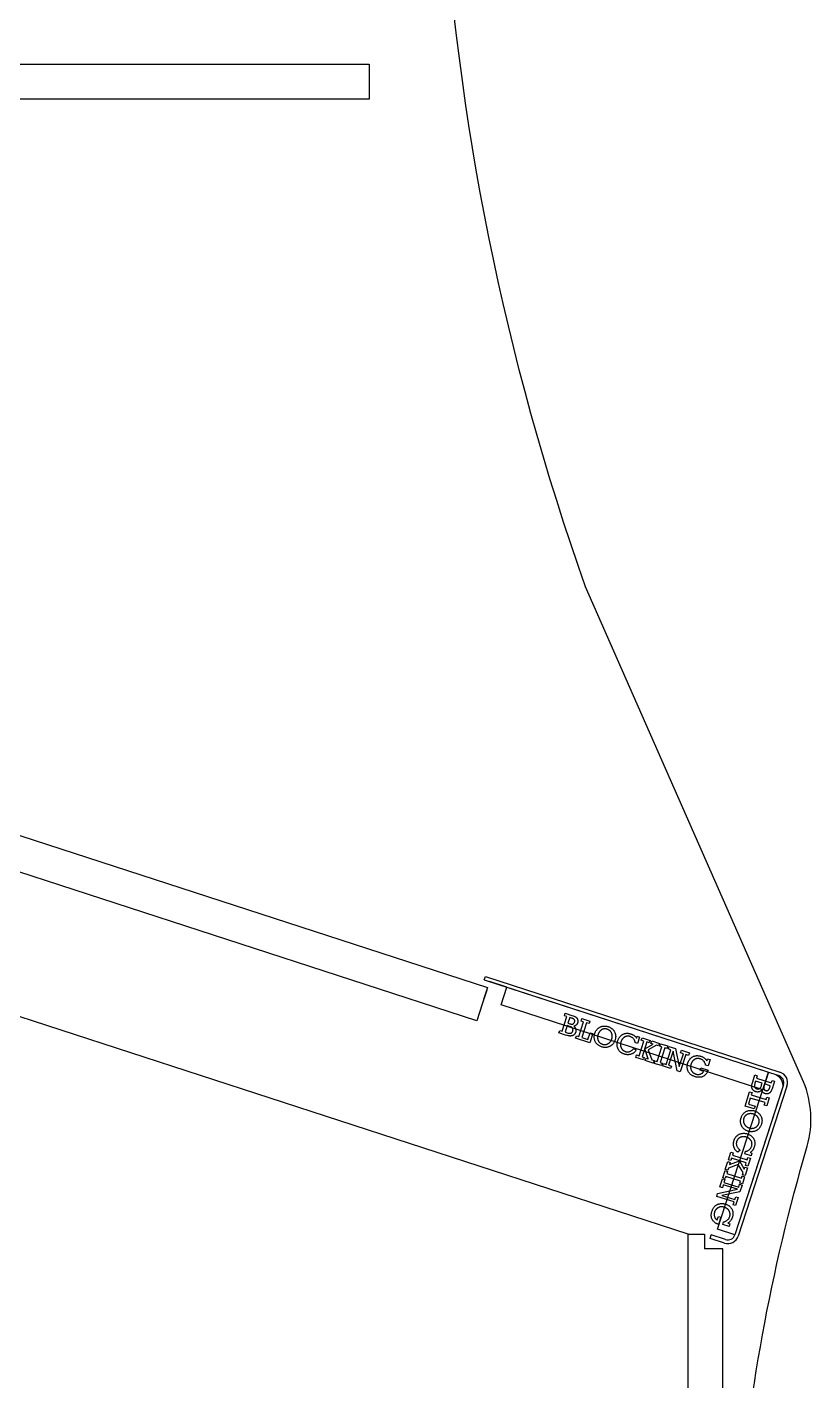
# Model space of a CAD drawing. Extents: x 1 to 138, y 1 to 97.
# Drawn here: x 58.72 to 75.56, y 31.02 to 60.1 of the extents above; entities that cross this region are included whole.
import ezdxf

# ---------------------------------------------------------------- set-up
doc = ezdxf.new("R2010")
doc.units = 0
for name, color, linetype in [('_AIDE', 5, 'CONTINUOUS'), ('_XREF_-_SIDE_-_01', 1, 'CONTINUOUS'), ('PLAN', 18, 'CONTINUOUS')]:
    doc.layers.add(name, color=color, linetype=linetype)

msp = doc.modelspace()

# ---------------------------------------------------------------- linework, layer by layer
at = {"layer": '_AIDE'}
msp.add_lwpolyline([(72.923, 34.179), (45.974, 42.936), (50.859, 57.97)], dxfattribs=at)
at = {"layer": '_XREF_-_SIDE_-_01'}
for points in [[(75.482, 36.07, 0.166818), (75.404, 37.448), (70.718, 48.08, -0.071004), (67.646, 63.319), (67.646, 67.177, 0.369748), (66.746, 68.228, 0.10487), (42.921, 66.921, 0.3389), (42.484, 66.351), (42.484, 65.602), (42.484, 52.293), (42.484, 8.978), (42.484, 1.496), (43.358, 1.496), (72.923, 1.496), (73.829, 1.496), (73.986, 1.496), (73.986, 27.879, -0.05217)], [(74.647, 37.654), (74.783, 37.61, -0.414214), (74.944, 37.295), (73.926, 34.162), (73.551, 34.283)]]:
    msp.add_lwpolyline(points, format="xyb", close=True, dxfattribs=at)
for points in [[(48.588, 59.302), (66.071, 59.302), (66.071, 58.554), (48.588, 58.554)], [(47.118, 46.457), (68.612, 39.474), (68.38, 38.761), (46.886, 45.744)], [(74.647, 37.654), (74.525, 37.279), (68.907, 39.105), (69.029, 39.479), (68.655, 39.601)], [(68.533, 39.226), (68.595, 39.416)], [(70.216, 38.535), (70.317, 38.851), (70.265, 38.868), (70.282, 38.921), (70.422, 38.876), (70.449, 38.867), (70.472, 38.858), (70.482, 38.854), (70.491, 38.849), (70.5, 38.845), (70.507, 38.841), (70.513, 38.837), (70.519, 38.832), (70.525, 38.826), (70.53, 38.82), (70.535, 38.813), (70.539, 38.806), (70.543, 38.798), (70.546, 38.789), (70.549, 38.781), (70.551, 38.772), (70.553, 38.763), (70.553, 38.753), (70.553, 38.744), (70.552, 38.735), (70.55, 38.725), (70.547, 38.716), (70.545, 38.709), (70.542, 38.702), (70.539, 38.695), (70.535, 38.689), (70.531, 38.683), (70.527, 38.677), (70.522, 38.672), (70.517, 38.667), (70.512, 38.662), (70.506, 38.658), (70.501, 38.655), (70.494, 38.651), (70.488, 38.649), (70.481, 38.647), (70.474, 38.645), (70.467, 38.644), (70.475, 38.638), (70.482, 38.631), (70.488, 38.625), (70.493, 38.618), (70.498, 38.61), (70.502, 38.603), (70.506, 38.594), (70.509, 38.586), (70.511, 38.578), (70.512, 38.569), (70.513, 38.56), (70.513, 38.552), (70.513, 38.543), (70.511, 38.534), (70.51, 38.525), (70.507, 38.516), (70.504, 38.508), (70.501, 38.501), (70.498, 38.494), (70.494, 38.487), (70.49, 38.481), (70.485, 38.475), (70.48, 38.469), (70.475, 38.464), (70.469, 38.459), (70.463, 38.454), (70.457, 38.45), (70.451, 38.446), (70.445, 38.443), (70.438, 38.44), (70.432, 38.438), (70.425, 38.436), (70.418, 38.435), (70.411, 38.434), (70.404, 38.433), (70.397, 38.432), (70.39, 38.432), (70.382, 38.432), (70.375, 38.433), (70.368, 38.434), (70.352, 38.436), (70.334, 38.441), (70.313, 38.446), (70.291, 38.453), (70.147, 38.499), (70.164, 38.552)], [(70.341, 38.708), (70.381, 38.695), (70.392, 38.692), (70.402, 38.69), (70.412, 38.688), (70.421, 38.687), (70.429, 38.687), (70.437, 38.688), (70.443, 38.689), (70.45, 38.691), (70.455, 38.694), (70.46, 38.698), (70.465, 38.702), (70.469, 38.706), (70.473, 38.712), (70.477, 38.718), (70.48, 38.725), (70.482, 38.732), (70.484, 38.74), (70.486, 38.747), (70.486, 38.754), (70.486, 38.76), (70.485, 38.766), (70.483, 38.772), (70.48, 38.778), (70.476, 38.784), (70.472, 38.789), (70.467, 38.794), (70.461, 38.799), (70.455, 38.803), (70.447, 38.807), (70.439, 38.811), (70.43, 38.815), (70.42, 38.818), (70.38, 38.831)], [(70.575, 38.42), (70.676, 38.737), (70.622, 38.754), (70.639, 38.807), (70.811, 38.752), (70.794, 38.699), (70.742, 38.715), (70.641, 38.399), (70.771, 38.358), (70.816, 38.501), (70.876, 38.483), (70.813, 38.286), (70.504, 38.385), (70.521, 38.438)], [(70.28, 38.515), (70.303, 38.507), (70.325, 38.5), (70.345, 38.495), (70.361, 38.492), (70.374, 38.49), (70.38, 38.49), (70.385, 38.49), (70.391, 38.49), (70.396, 38.491), (70.401, 38.493), (70.407, 38.495), (70.412, 38.498), (70.416, 38.501), (70.421, 38.504), (70.425, 38.508), (70.429, 38.512), (70.433, 38.517), (70.436, 38.522), (70.44, 38.528), (70.442, 38.534), (70.445, 38.541), (70.446, 38.547), (70.447, 38.553), (70.448, 38.559), (70.449, 38.565), (70.448, 38.57), (70.448, 38.576), (70.446, 38.581), (70.445, 38.587), (70.442, 38.592), (70.44, 38.597), (70.437, 38.601), (70.434, 38.606), (70.43, 38.61), (70.427, 38.613), (70.422, 38.617), (70.418, 38.62), (70.407, 38.626), (70.394, 38.632), (70.379, 38.638), (70.361, 38.644), (70.325, 38.656)], [(70.918, 38.488), (70.921, 38.499), (70.926, 38.51), (70.93, 38.52), (70.935, 38.53), (70.941, 38.54), (70.947, 38.55), (70.953, 38.559), (70.959, 38.567), (70.966, 38.575), (70.974, 38.583), (70.982, 38.591), (70.99, 38.598), (70.998, 38.604), (71.007, 38.611), (71.017, 38.617), (71.027, 38.622), (71.037, 38.627), (71.047, 38.632), (71.057, 38.636), (71.067, 38.639), (71.078, 38.642), (71.089, 38.644), (71.1, 38.645), (71.11, 38.647), (71.122, 38.647), (71.133, 38.647), (71.144, 38.646), (71.156, 38.645), (71.167, 38.643), (71.179, 38.641), (71.191, 38.638), (71.203, 38.634), (71.215, 38.63), (71.226, 38.626), (71.237, 38.621), (71.248, 38.615), (71.258, 38.61), (71.268, 38.604), (71.277, 38.597), (71.286, 38.59), (71.295, 38.583), (71.303, 38.576), (71.31, 38.568), (71.317, 38.559), (71.324, 38.55), (71.33, 38.541), (71.336, 38.532), (71.342, 38.522), (71.346, 38.511), (71.351, 38.501), (71.355, 38.491), (71.358, 38.48), (71.361, 38.47), (71.363, 38.459), (71.364, 38.448), (71.365, 38.437), (71.366, 38.426), (71.366, 38.415), (71.365, 38.404), (71.364, 38.393), (71.362, 38.382), (71.36, 38.37), (71.357, 38.359), (71.353, 38.347), (71.349, 38.336), (71.345, 38.324), (71.34, 38.314), (71.335, 38.303), (71.329, 38.293), (71.323, 38.284), (71.317, 38.274), (71.31, 38.266), (71.303, 38.257), (71.295, 38.249), (71.287, 38.242), (71.279, 38.235), (71.27, 38.228), (71.261, 38.222), (71.251, 38.216), (71.241, 38.211), (71.231, 38.206), (71.22, 38.201), (71.21, 38.197), (71.199, 38.194), (71.189, 38.191), (71.178, 38.189), (71.167, 38.188), (71.156, 38.187), (71.144, 38.186), (71.133, 38.187), (71.122, 38.187), (71.11, 38.189), (71.099, 38.19), (71.087, 38.193), (71.075, 38.196), (71.063, 38.199), (71.048, 38.205), (71.034, 38.211), (71.02, 38.218), (71.007, 38.225), (70.994, 38.234), (70.982, 38.243), (70.971, 38.254), (70.96, 38.265), (70.95, 38.276), (70.941, 38.288), (70.933, 38.301), (70.926, 38.314), (70.92, 38.327), (70.915, 38.341), (70.911, 38.356), (70.909, 38.371), (70.907, 38.386), (70.906, 38.401), (70.906, 38.415), (70.906, 38.43), (70.908, 38.445), (70.91, 38.459), (70.913, 38.473)], [(70.987, 38.465), (70.984, 38.457), (70.982, 38.448), (70.98, 38.439), (70.979, 38.431), (70.978, 38.423), (70.977, 38.414), (70.977, 38.406), (70.977, 38.398), (70.977, 38.39), (70.978, 38.382), (70.979, 38.374), (70.98, 38.366), (70.982, 38.359), (70.985, 38.351), (70.987, 38.343), (70.99, 38.336), (70.994, 38.328), (70.997, 38.321), (71.001, 38.315), (71.006, 38.308), (71.01, 38.302), (71.015, 38.296), (71.021, 38.291), (71.026, 38.286), (71.032, 38.281), (71.038, 38.276), (71.045, 38.272), (71.052, 38.268), (71.059, 38.264), (71.066, 38.261), (71.074, 38.258), (71.082, 38.255), (71.09, 38.252), (71.098, 38.25), (71.106, 38.249), (71.114, 38.248), (71.122, 38.247), (71.13, 38.247), (71.138, 38.247), (71.146, 38.248), (71.153, 38.249), (71.161, 38.25), (71.168, 38.252), (71.176, 38.255), (71.183, 38.257), (71.191, 38.261), (71.198, 38.264), (71.205, 38.268), (71.212, 38.273), (71.219, 38.278), (71.225, 38.283), (71.231, 38.288), (71.237, 38.293), (71.243, 38.299), (71.248, 38.305), (71.253, 38.311), (71.258, 38.318), (71.263, 38.324), (71.267, 38.331), (71.271, 38.338), (71.274, 38.346), (71.278, 38.354), (71.281, 38.362), (71.284, 38.37), (71.286, 38.378), (71.288, 38.387), (71.29, 38.395), (71.291, 38.403), (71.292, 38.411), (71.293, 38.419), (71.293, 38.427), (71.293, 38.435), (71.292, 38.443), (71.291, 38.451), (71.29, 38.459), (71.288, 38.467), (71.286, 38.474), (71.283, 38.482), (71.28, 38.49), (71.277, 38.497), (71.274, 38.505), (71.27, 38.512), (71.265, 38.519), (71.261, 38.525), (71.256, 38.531), (71.251, 38.537), (71.246, 38.542), (71.24, 38.548), (71.234, 38.553), (71.228, 38.557), (71.221, 38.561), (71.214, 38.565), (71.207, 38.569), (71.2, 38.572), (71.192, 38.575), (71.184, 38.578), (71.176, 38.581), (71.168, 38.583), (71.16, 38.584), (71.152, 38.585), (71.145, 38.586), (71.137, 38.586), (71.129, 38.586), (71.122, 38.585), (71.114, 38.585), (71.107, 38.583), (71.1, 38.581), (71.092, 38.579), (71.085, 38.576), (71.078, 38.573), (71.071, 38.57), (71.064, 38.566), (71.057, 38.562), (71.051, 38.557), (71.044, 38.553), (71.038, 38.548), (71.033, 38.542), (71.027, 38.537), (71.022, 38.531), (71.017, 38.524), (71.012, 38.518), (71.008, 38.511), (71.004, 38.504), (71, 38.497), (70.996, 38.489), (70.993, 38.482), (70.99, 38.474)], [(71.758, 38.174), (71.803, 38.126), (71.798, 38.118), (71.793, 38.11), (71.787, 38.103), (71.781, 38.096), (71.775, 38.09), (71.769, 38.084), (71.762, 38.078), (71.756, 38.072), (71.749, 38.067), (71.742, 38.062), (71.734, 38.058), (71.727, 38.054), (71.719, 38.05), (71.711, 38.047), (71.702, 38.043), (71.694, 38.041), (71.685, 38.038), (71.677, 38.036), (71.668, 38.034), (71.659, 38.033), (71.651, 38.032), (71.642, 38.031), (71.633, 38.031), (71.624, 38.031), (71.615, 38.031), (71.607, 38.032), (71.598, 38.033), (71.589, 38.034), (71.58, 38.036), (71.571, 38.038), (71.561, 38.041), (71.552, 38.043), (71.541, 38.047), (71.529, 38.052), (71.518, 38.057), (71.508, 38.062), (71.498, 38.067), (71.489, 38.073), (71.48, 38.08), (71.471, 38.086), (71.463, 38.094), (71.455, 38.101), (71.448, 38.109), (71.441, 38.117), (71.435, 38.126), (71.429, 38.135), (71.423, 38.145), (71.418, 38.154), (71.414, 38.165), (71.41, 38.175), (71.407, 38.185), (71.404, 38.195), (71.401, 38.206), (71.399, 38.216), (71.398, 38.227), (71.397, 38.238), (71.397, 38.249), (71.397, 38.26), (71.398, 38.27), (71.399, 38.282), (71.401, 38.293), (71.403, 38.304), (71.406, 38.315), (71.41, 38.327), (71.414, 38.339), (71.418, 38.351), (71.423, 38.362), (71.428, 38.373), (71.434, 38.384), (71.44, 38.394), (71.446, 38.403), (71.453, 38.412), (71.46, 38.421), (71.467, 38.429), (71.475, 38.436), (71.483, 38.444), (71.491, 38.45), (71.5, 38.457), (71.509, 38.463), (71.519, 38.468), (71.528, 38.473), (71.538, 38.477), (71.548, 38.481), (71.558, 38.484), (71.569, 38.486), (71.579, 38.489), (71.589, 38.49), (71.6, 38.491), (71.611, 38.491), (71.622, 38.491), (71.633, 38.491), (71.644, 38.489), (71.655, 38.488), (71.666, 38.485), (71.678, 38.482), (71.69, 38.479), (71.7, 38.475), (71.71, 38.472), (71.719, 38.468), (71.728, 38.463), (71.737, 38.459), (71.746, 38.454), (71.754, 38.449), (71.762, 38.443), (71.77, 38.438), (71.777, 38.431), (71.784, 38.425), (71.791, 38.419), (71.797, 38.412), (71.803, 38.404), (71.809, 38.397), (71.814, 38.389), (71.827, 38.428), (71.881, 38.41), (71.838, 38.275), (71.783, 38.292), (71.782, 38.304), (71.779, 38.315), (71.776, 38.326), (71.772, 38.336), (71.767, 38.346), (71.761, 38.356), (71.755, 38.365), (71.748, 38.374), (71.74, 38.382), (71.732, 38.39), (71.723, 38.397), (71.714, 38.403), (71.705, 38.409), (71.695, 38.414), (71.685, 38.418), (71.675, 38.422), (71.667, 38.424), (71.66, 38.426), (71.652, 38.428), (71.644, 38.429), (71.637, 38.429), (71.629, 38.43), (71.622, 38.429), (71.614, 38.429), (71.607, 38.428), (71.599, 38.427), (71.592, 38.425), (71.585, 38.423), (71.578, 38.42), (71.571, 38.417), (71.564, 38.413), (71.557, 38.41), (71.55, 38.405), (71.544, 38.401), (71.538, 38.396), (71.532, 38.391), (71.526, 38.386), (71.52, 38.38), (71.515, 38.374), (71.51, 38.368), (71.506, 38.361), (71.501, 38.354), (71.497, 38.347), (71.493, 38.34), (71.489, 38.332), (71.486, 38.324), (71.483, 38.316), (71.48, 38.308), (71.477, 38.299), (71.475, 38.29), (71.473, 38.281), (71.472, 38.273), (71.471, 38.264), (71.47, 38.256), (71.47, 38.248), (71.47, 38.239), (71.471, 38.231), (71.472, 38.223), (71.473, 38.215), (71.475, 38.208), (71.477, 38.2), (71.48, 38.192), (71.483, 38.185), (71.486, 38.177), (71.49, 38.17), (71.494, 38.163), (71.498, 38.157), (71.503, 38.15), (71.507, 38.144), (71.512, 38.139), (71.517, 38.133), (71.523, 38.128), (71.528, 38.124), (71.534, 38.119), (71.54, 38.115), (71.547, 38.111), (71.553, 38.108), (71.56, 38.105), (71.567, 38.102), (71.575, 38.099), (71.587, 38.096), (71.599, 38.094), (71.611, 38.092), (71.624, 38.092), (71.636, 38.093), (71.648, 38.095), (71.661, 38.098), (71.673, 38.102), (71.686, 38.108), (71.697, 38.114), (71.709, 38.121), (71.72, 38.13), (71.73, 38.139), (71.74, 38.15), (71.749, 38.161)], [(71.869, 38.008), (71.97, 38.324), (71.917, 38.341), (71.934, 38.394), (72.105, 38.339), (72.088, 38.286), (72.034, 38.304), (71.933, 37.987), (71.981, 37.972), (71.964, 37.919), (71.799, 37.972), (71.816, 38.025)], [(71.989, 38.157), (72.171, 38.26), (72.123, 38.275), (72.14, 38.328), (72.305, 38.275), (72.288, 38.223), (72.243, 38.237), (72.067, 38.132), (72.146, 37.919), (72.191, 37.905), (72.174, 37.852), (72.003, 37.907), (72.02, 37.96), (72.065, 37.945)], [(72.258, 37.884), (72.359, 38.2), (72.314, 38.214), (72.331, 38.267), (72.485, 38.218), (72.468, 38.165), (72.423, 38.18), (72.322, 37.863), (72.367, 37.849), (72.351, 37.796), (72.196, 37.845), (72.213, 37.898)], [(72.451, 37.822), (72.552, 38.138), (72.491, 38.158), (72.508, 38.21), (72.652, 38.165), (72.733, 37.778), (72.82, 38.053), (72.761, 38.072), (72.777, 38.125), (72.95, 38.069), (72.934, 38.017), (72.872, 38.036), (72.752, 37.663), (72.687, 37.684), (72.6, 38.109), (72.503, 37.806), (72.563, 37.786), (72.546, 37.734), (72.374, 37.789), (72.39, 37.841)], [(73.197, 37.75), (73.35, 37.701), (73.346, 37.687), (73.342, 37.676), (73.338, 37.665), (73.334, 37.655), (73.329, 37.646), (73.324, 37.636), (73.318, 37.628), (73.312, 37.619), (73.306, 37.611), (73.299, 37.604), (73.292, 37.597), (73.285, 37.59), (73.277, 37.584), (73.269, 37.578), (73.26, 37.573), (73.252, 37.568), (73.242, 37.563), (73.233, 37.559), (73.223, 37.555), (73.213, 37.552), (73.203, 37.55), (73.193, 37.548), (73.183, 37.546), (73.173, 37.545), (73.162, 37.545), (73.151, 37.545), (73.14, 37.545), (73.129, 37.546), (73.118, 37.548), (73.107, 37.55), (73.095, 37.552), (73.083, 37.555), (73.072, 37.559), (73.058, 37.564), (73.044, 37.569), (73.031, 37.574), (73.019, 37.58), (73.008, 37.586), (72.997, 37.593), (72.987, 37.6), (72.977, 37.607), (72.968, 37.614), (72.96, 37.622), (72.952, 37.631), (72.945, 37.64), (72.938, 37.649), (72.932, 37.658), (72.927, 37.668), (72.922, 37.678), (72.918, 37.689), (72.914, 37.699), (72.911, 37.709), (72.908, 37.72), (72.906, 37.731), (72.904, 37.741), (72.903, 37.752), (72.902, 37.763), (72.902, 37.773), (72.903, 37.784), (72.903, 37.795), (72.905, 37.806), (72.907, 37.817), (72.909, 37.828), (72.912, 37.839), (72.915, 37.85), (72.919, 37.861), (72.923, 37.872), (72.928, 37.883), (72.933, 37.893), (72.938, 37.903), (72.944, 37.913), (72.95, 37.922), (72.956, 37.931), (72.963, 37.939), (72.97, 37.947), (72.978, 37.954), (72.986, 37.961), (72.994, 37.968), (73.003, 37.975), (73.012, 37.981), (73.022, 37.986), (73.031, 37.991), (73.041, 37.996), (73.051, 38), (73.061, 38.003), (73.072, 38.006), (73.082, 38.008), (73.093, 38.01), (73.104, 38.011), (73.115, 38.011), (73.126, 38.011), (73.137, 38.01), (73.149, 38.009), (73.161, 38.007), (73.172, 38.005), (73.184, 38.002), (73.197, 37.998), (73.208, 37.994), (73.218, 37.99), (73.228, 37.986), (73.238, 37.981), (73.247, 37.976), (73.256, 37.971), (73.265, 37.965), (73.273, 37.959), (73.281, 37.952), (73.289, 37.946), (73.296, 37.938), (73.303, 37.931), (73.31, 37.923), (73.316, 37.915), (73.322, 37.906), (73.327, 37.897), (73.342, 37.944), (73.396, 37.927), (73.352, 37.789), (73.298, 37.806), (73.297, 37.816), (73.295, 37.826), (73.292, 37.836), (73.288, 37.845), (73.283, 37.855), (73.278, 37.865), (73.271, 37.875), (73.264, 37.885), (73.256, 37.894), (73.248, 37.903), (73.239, 37.911), (73.229, 37.918), (73.219, 37.925), (73.208, 37.931), (73.197, 37.936), (73.185, 37.94), (73.176, 37.943), (73.167, 37.945), (73.159, 37.947), (73.151, 37.948), (73.143, 37.949), (73.135, 37.949), (73.127, 37.949), (73.119, 37.948), (73.111, 37.947), (73.104, 37.946), (73.096, 37.944), (73.089, 37.942), (73.082, 37.939), (73.074, 37.936), (73.067, 37.932), (73.061, 37.928), (73.054, 37.924), (73.047, 37.919), (73.041, 37.915), (73.035, 37.909), (73.03, 37.904), (73.024, 37.898), (73.019, 37.893), (73.014, 37.886), (73.009, 37.88), (73.005, 37.874), (73.001, 37.867), (72.997, 37.86), (72.994, 37.852), (72.99, 37.845), (72.987, 37.837), (72.985, 37.829), (72.982, 37.819), (72.979, 37.81), (72.978, 37.801), (72.976, 37.792), (72.975, 37.783), (72.974, 37.774), (72.974, 37.766), (72.974, 37.757), (72.975, 37.749), (72.976, 37.741), (72.978, 37.733), (72.98, 37.725), (72.982, 37.717), (72.985, 37.709), (72.988, 37.702), (72.992, 37.694), (72.996, 37.687), (73, 37.68), (73.005, 37.674), (73.01, 37.667), (73.015, 37.661), (73.02, 37.656), (73.026, 37.65), (73.032, 37.645), (73.038, 37.64), (73.044, 37.636), (73.051, 37.632), (73.058, 37.628), (73.065, 37.624), (73.072, 37.621), (73.08, 37.618), (73.088, 37.615), (73.1, 37.612), (73.113, 37.609), (73.125, 37.607), (73.138, 37.607), (73.15, 37.607), (73.162, 37.609), (73.174, 37.611), (73.187, 37.614), (73.198, 37.619), (73.209, 37.624), (73.219, 37.63), (73.224, 37.633), (73.228, 37.637), (73.232, 37.641), (73.236, 37.645), (73.24, 37.649), (73.244, 37.653), (73.25, 37.663), (73.256, 37.673), (73.18, 37.698)], [(74.392, 37.526), (74.709, 37.428), (74.725, 37.48), (74.778, 37.463), (74.734, 37.322), (74.725, 37.295), (74.717, 37.272), (74.712, 37.262), (74.708, 37.253), (74.704, 37.245), (74.7, 37.238), (74.696, 37.231), (74.691, 37.225), (74.685, 37.219), (74.679, 37.214), (74.672, 37.209), (74.665, 37.205), (74.657, 37.201), (74.649, 37.197), (74.64, 37.194), (74.631, 37.192), (74.622, 37.191), (74.613, 37.19), (74.603, 37.191), (74.594, 37.192), (74.585, 37.193), (74.575, 37.196), (74.568, 37.199), (74.561, 37.201), (74.554, 37.205), (74.548, 37.208), (74.542, 37.212), (74.536, 37.216), (74.531, 37.221), (74.526, 37.226), (74.521, 37.231), (74.517, 37.237), (74.514, 37.243), (74.51, 37.249), (74.508, 37.255), (74.505, 37.262), (74.504, 37.269), (74.502, 37.276), (74.496, 37.268), (74.49, 37.261), (74.483, 37.255), (74.476, 37.25), (74.469, 37.245), (74.461, 37.241), (74.453, 37.237), (74.445, 37.234), (74.437, 37.232), (74.428, 37.23), (74.419, 37.229), (74.411, 37.229), (74.402, 37.23), (74.393, 37.231), (74.384, 37.233), (74.375, 37.235), (74.367, 37.238), (74.36, 37.241), (74.353, 37.244), (74.346, 37.248), (74.34, 37.252), (74.334, 37.257), (74.328, 37.262), (74.323, 37.267), (74.318, 37.273), (74.313, 37.278), (74.309, 37.284), (74.305, 37.291), (74.302, 37.297), (74.299, 37.303), (74.297, 37.31), (74.295, 37.317), (74.293, 37.324), (74.292, 37.331), (74.291, 37.338), (74.291, 37.345), (74.291, 37.352), (74.291, 37.359), (74.291, 37.367), (74.292, 37.374), (74.295, 37.39), (74.299, 37.408), (74.304, 37.428), (74.311, 37.451), (74.356, 37.595), (74.408, 37.578)], [(74.28, 37.166), (74.597, 37.067), (74.614, 37.122), (74.667, 37.105), (74.613, 36.933), (74.56, 36.949), (74.576, 37.001), (74.259, 37.1), (74.219, 36.971), (74.362, 36.926), (74.344, 36.866), (74.147, 36.928), (74.244, 37.237), (74.297, 37.221)], [(74.372, 37.463), (74.365, 37.439), (74.358, 37.417), (74.353, 37.398), (74.35, 37.381), (74.348, 37.368), (74.348, 37.363), (74.348, 37.357), (74.349, 37.351), (74.35, 37.346), (74.351, 37.341), (74.353, 37.336), (74.356, 37.331), (74.359, 37.326), (74.363, 37.321), (74.367, 37.317), (74.371, 37.313), (74.376, 37.309), (74.381, 37.306), (74.387, 37.303), (74.393, 37.3), (74.4, 37.298), (74.406, 37.296), (74.412, 37.295), (74.418, 37.294), (74.423, 37.294), (74.429, 37.294), (74.435, 37.295), (74.44, 37.296), (74.445, 37.298), (74.451, 37.3), (74.455, 37.303), (74.46, 37.306), (74.464, 37.309), (74.468, 37.312), (74.472, 37.316), (74.475, 37.32), (74.479, 37.325), (74.485, 37.336), (74.491, 37.349), (74.497, 37.364), (74.502, 37.382), (74.514, 37.419)], [(74.566, 37.402), (74.554, 37.362), (74.551, 37.351), (74.548, 37.341), (74.546, 37.331), (74.546, 37.322), (74.546, 37.314), (74.546, 37.307), (74.548, 37.3), (74.55, 37.294), (74.553, 37.288), (74.556, 37.283), (74.56, 37.278), (74.565, 37.274), (74.571, 37.27), (74.577, 37.267), (74.584, 37.264), (74.591, 37.261), (74.598, 37.259), (74.606, 37.258), (74.612, 37.258), (74.619, 37.258), (74.625, 37.259), (74.631, 37.261), (74.637, 37.264), (74.643, 37.267), (74.648, 37.272), (74.653, 37.277), (74.657, 37.283), (74.662, 37.289), (74.666, 37.297), (74.67, 37.305), (74.673, 37.314), (74.677, 37.324), (74.689, 37.364)], [(74.349, 36.825), (74.36, 36.821), (74.371, 36.817), (74.382, 36.812), (74.392, 36.807), (74.402, 36.802), (74.411, 36.796), (74.42, 36.79), (74.429, 36.783), (74.437, 36.776), (74.445, 36.769), (74.453, 36.761), (74.46, 36.753), (74.466, 36.744), (74.473, 36.735), (74.479, 36.726), (74.484, 36.716), (74.489, 36.706), (74.494, 36.696), (74.498, 36.686), (74.501, 36.676), (74.504, 36.665), (74.506, 36.654), (74.508, 36.644), (74.509, 36.633), (74.51, 36.621), (74.51, 36.61), (74.509, 36.599), (74.508, 36.587), (74.506, 36.576), (74.504, 36.564), (74.501, 36.552), (74.497, 36.54), (74.493, 36.528), (74.489, 36.517), (74.484, 36.506), (74.479, 36.495), (74.473, 36.485), (74.467, 36.475), (74.461, 36.466), (74.454, 36.457), (74.447, 36.448), (74.44, 36.44), (74.432, 36.432), (74.423, 36.425), (74.414, 36.418), (74.405, 36.412), (74.396, 36.406), (74.386, 36.401), (74.376, 36.396), (74.365, 36.391), (74.355, 36.387), (74.344, 36.384), (74.334, 36.381), (74.323, 36.379), (74.312, 36.378), (74.302, 36.376), (74.291, 36.376), (74.28, 36.376), (74.269, 36.377), (74.257, 36.378), (74.246, 36.379), (74.235, 36.382), (74.223, 36.384), (74.211, 36.388), (74.2, 36.392), (74.188, 36.396), (74.178, 36.401), (74.167, 36.406), (74.157, 36.411), (74.148, 36.417), (74.138, 36.424), (74.13, 36.431), (74.121, 36.438), (74.113, 36.445), (74.106, 36.453), (74.098, 36.462), (74.092, 36.47), (74.085, 36.48), (74.08, 36.489), (74.074, 36.499), (74.069, 36.51), (74.065, 36.52), (74.061, 36.53), (74.057, 36.541), (74.055, 36.552), (74.052, 36.563), (74.051, 36.574), (74.05, 36.585), (74.049, 36.596), (74.049, 36.607), (74.05, 36.618), (74.051, 36.63), (74.053, 36.642), (74.055, 36.653), (74.058, 36.665), (74.062, 36.677), (74.067, 36.692), (74.073, 36.707), (74.08, 36.721), (74.087, 36.734), (74.096, 36.747), (74.105, 36.759), (74.115, 36.77), (74.126, 36.781), (74.138, 36.791), (74.15, 36.8), (74.162, 36.808), (74.175, 36.815), (74.189, 36.821), (74.203, 36.826), (74.217, 36.83), (74.232, 36.833), (74.247, 36.835), (74.262, 36.836), (74.277, 36.836), (74.292, 36.835), (74.306, 36.834), (74.321, 36.832), (74.335, 36.829)], [(74.327, 36.755), (74.318, 36.758), (74.31, 36.76), (74.301, 36.762), (74.293, 36.763), (74.285, 36.764), (74.276, 36.765), (74.268, 36.765), (74.26, 36.765), (74.252, 36.764), (74.244, 36.764), (74.236, 36.762), (74.228, 36.761), (74.22, 36.759), (74.213, 36.757), (74.205, 36.754), (74.198, 36.751), (74.19, 36.747), (74.183, 36.744), (74.177, 36.74), (74.17, 36.735), (74.164, 36.731), (74.158, 36.726), (74.153, 36.72), (74.148, 36.715), (74.143, 36.709), (74.138, 36.703), (74.134, 36.696), (74.13, 36.689), (74.126, 36.682), (74.123, 36.675), (74.12, 36.667), (74.117, 36.659), (74.115, 36.65), (74.113, 36.642), (74.112, 36.634), (74.11, 36.626), (74.11, 36.618), (74.11, 36.611), (74.11, 36.603), (74.111, 36.595), (74.112, 36.587), (74.113, 36.58), (74.115, 36.572), (74.118, 36.565), (74.121, 36.557), (74.124, 36.55), (74.128, 36.543), (74.132, 36.536), (74.136, 36.529), (74.141, 36.522), (74.146, 36.516), (74.151, 36.509), (74.157, 36.503), (74.162, 36.498), (74.168, 36.493), (74.175, 36.488), (74.181, 36.483), (74.188, 36.478), (74.195, 36.474), (74.202, 36.47), (74.21, 36.467), (74.217, 36.463), (74.225, 36.46), (74.234, 36.458), (74.242, 36.455), (74.25, 36.453), (74.259, 36.451), (74.267, 36.45), (74.275, 36.449), (74.283, 36.449), (74.291, 36.449), (74.299, 36.449), (74.307, 36.45), (74.315, 36.451), (74.323, 36.452), (74.331, 36.454), (74.338, 36.456), (74.346, 36.459), (74.353, 36.462), (74.361, 36.465), (74.368, 36.469), (74.375, 36.473), (74.382, 36.477), (74.389, 36.481), (74.395, 36.486), (74.4, 36.491), (74.406, 36.497), (74.411, 36.503), (74.416, 36.509), (74.421, 36.515), (74.425, 36.521), (74.429, 36.528), (74.432, 36.535), (74.436, 36.543), (74.439, 36.55), (74.441, 36.558), (74.444, 36.566), (74.446, 36.574), (74.447, 36.582), (74.448, 36.59), (74.449, 36.598), (74.449, 36.606), (74.449, 36.613), (74.448, 36.621), (74.447, 36.628), (74.446, 36.636), (74.444, 36.643), (74.442, 36.65), (74.439, 36.657), (74.436, 36.664), (74.432, 36.671), (74.428, 36.678), (74.424, 36.685), (74.42, 36.692), (74.415, 36.698), (74.41, 36.704), (74.404, 36.71), (74.399, 36.715), (74.393, 36.72), (74.387, 36.725), (74.38, 36.73), (74.373, 36.734), (74.366, 36.738), (74.359, 36.742), (74.351, 36.746), (74.344, 36.749), (74.335, 36.752)], [(74.041, 35.982), (73.993, 35.936), (73.985, 35.942), (73.977, 35.947), (73.97, 35.953), (73.963, 35.958), (73.957, 35.964), (73.95, 35.971), (73.945, 35.977), (73.939, 35.984), (73.934, 35.991), (73.929, 35.998), (73.924, 36.005), (73.92, 36.013), (73.916, 36.021), (73.913, 36.029), (73.91, 36.037), (73.907, 36.045), (73.905, 36.054), (73.902, 36.063), (73.901, 36.071), (73.899, 36.08), (73.898, 36.089), (73.897, 36.097), (73.897, 36.106), (73.897, 36.115), (73.897, 36.124), (73.898, 36.133), (73.899, 36.142), (73.9, 36.151), (73.902, 36.16), (73.904, 36.169), (73.906, 36.178), (73.909, 36.187), (73.913, 36.199), (73.917, 36.21), (73.922, 36.221), (73.927, 36.231), (73.932, 36.241), (73.938, 36.251), (73.945, 36.26), (73.951, 36.269), (73.958, 36.277), (73.966, 36.285), (73.974, 36.292), (73.982, 36.299), (73.991, 36.305), (74, 36.311), (74.009, 36.317), (74.019, 36.322), (74.029, 36.326), (74.039, 36.33), (74.05, 36.334), (74.06, 36.337), (74.07, 36.339), (74.081, 36.341), (74.092, 36.342), (74.102, 36.343), (74.113, 36.344), (74.124, 36.344), (74.135, 36.343), (74.146, 36.342), (74.157, 36.34), (74.168, 36.338), (74.18, 36.335), (74.191, 36.331), (74.203, 36.327), (74.215, 36.323), (74.227, 36.318), (74.238, 36.313), (74.248, 36.307), (74.258, 36.302), (74.268, 36.295), (74.277, 36.289), (74.286, 36.282), (74.294, 36.274), (74.301, 36.267), (74.309, 36.259), (74.315, 36.25), (74.322, 36.242), (74.328, 36.233), (74.333, 36.223), (74.338, 36.214), (74.342, 36.204), (74.346, 36.194), (74.349, 36.184), (74.352, 36.173), (74.354, 36.163), (74.356, 36.153), (74.357, 36.142), (74.357, 36.131), (74.357, 36.12), (74.356, 36.109), (74.355, 36.098), (74.354, 36.087), (74.351, 36.076), (74.348, 36.064), (74.345, 36.052), (74.342, 36.042), (74.338, 36.032), (74.334, 36.023), (74.33, 36.013), (74.325, 36.005), (74.32, 35.996), (74.315, 35.988), (74.31, 35.98), (74.304, 35.972), (74.298, 35.965), (74.292, 35.958), (74.285, 35.951), (74.279, 35.944), (74.271, 35.938), (74.264, 35.933), (74.256, 35.927), (74.295, 35.915), (74.278, 35.86), (74.142, 35.903), (74.159, 35.957), (74.171, 35.959), (74.182, 35.962), (74.193, 35.965), (74.203, 35.969), (74.213, 35.974), (74.223, 35.98), (74.232, 35.986), (74.241, 35.994), (74.249, 36.002), (74.256, 36.01), (74.263, 36.018), (74.27, 36.027), (74.275, 36.037), (74.28, 36.046), (74.285, 36.056), (74.288, 36.067), (74.29, 36.074), (74.292, 36.082), (74.294, 36.09), (74.295, 36.098), (74.295, 36.105), (74.296, 36.113), (74.295, 36.12), (74.295, 36.128), (74.294, 36.135), (74.292, 36.142), (74.29, 36.149), (74.288, 36.157), (74.285, 36.164), (74.282, 36.171), (74.279, 36.178), (74.275, 36.184), (74.271, 36.191), (74.266, 36.198), (74.261, 36.204), (74.256, 36.21), (74.251, 36.215), (74.245, 36.221), (74.239, 36.226), (74.233, 36.231), (74.226, 36.236), (74.219, 36.24), (74.212, 36.244), (74.205, 36.248), (74.197, 36.252), (74.189, 36.255), (74.181, 36.258), (74.172, 36.261), (74.164, 36.264), (74.155, 36.266), (74.146, 36.268), (74.138, 36.269), (74.129, 36.27), (74.121, 36.27), (74.112, 36.271), (74.104, 36.27), (74.096, 36.27), (74.088, 36.269), (74.08, 36.267), (74.072, 36.265), (74.065, 36.263), (74.057, 36.26), (74.05, 36.257), (74.042, 36.254), (74.035, 36.25), (74.028, 36.246), (74.022, 36.242), (74.015, 36.237), (74.009, 36.233), (74.004, 36.228), (73.999, 36.223), (73.994, 36.217), (73.989, 36.211), (73.984, 36.206), (73.98, 36.199), (73.977, 36.193), (73.973, 36.186), (73.97, 36.18), (73.967, 36.172), (73.965, 36.165), (73.962, 36.153), (73.959, 36.141), (73.958, 36.128), (73.958, 36.116), (73.959, 36.104), (73.961, 36.091), (73.964, 36.079), (73.969, 36.066), (73.974, 36.054), (73.98, 36.042), (73.988, 36.031), (73.996, 36.02), (74.006, 36.01), (74.016, 36), (74.028, 35.991)], [(73.875, 35.87), (74.192, 35.771), (74.208, 35.824), (74.261, 35.808), (74.208, 35.637), (74.155, 35.653), (74.172, 35.707), (73.855, 35.806), (73.84, 35.758), (73.787, 35.774), (73.839, 35.939), (73.892, 35.923)], [(73.753, 35.48), (74.07, 35.381), (74.084, 35.427), (74.137, 35.41), (74.089, 35.255), (74.036, 35.272), (74.05, 35.317), (73.733, 35.416), (73.719, 35.371), (73.666, 35.387), (73.715, 35.542), (73.768, 35.526)], [(74.025, 35.751), (74.129, 35.57), (74.144, 35.618), (74.197, 35.602), (74.145, 35.436), (74.092, 35.453), (74.106, 35.498), (74.001, 35.673), (73.789, 35.593), (73.774, 35.548), (73.722, 35.564), (73.775, 35.736), (73.828, 35.719), (73.814, 35.674)], [(73.693, 35.287), (74.01, 35.188), (74.029, 35.249), (74.082, 35.232), (74.037, 35.088), (73.65, 35.005), (73.926, 34.919), (73.945, 34.979), (73.997, 34.963), (73.943, 34.789), (73.89, 34.806), (73.91, 34.868), (73.536, 34.985), (73.556, 35.05), (73.98, 35.14), (73.677, 35.235), (73.658, 35.175), (73.605, 35.191), (73.659, 35.364), (73.712, 35.348)], [(73.626, 34.541), (73.578, 34.387), (73.563, 34.391), (73.552, 34.395), (73.542, 34.399), (73.532, 34.403), (73.522, 34.408), (73.513, 34.413), (73.504, 34.419), (73.496, 34.425), (73.488, 34.431), (73.48, 34.438), (73.473, 34.445), (73.466, 34.452), (73.46, 34.46), (73.454, 34.468), (73.448, 34.476), (73.443, 34.485), (73.439, 34.494), (73.435, 34.504), (73.431, 34.513), (73.428, 34.523), (73.425, 34.533), (73.423, 34.543), (73.422, 34.553), (73.42, 34.564), (73.42, 34.574), (73.42, 34.585), (73.42, 34.596), (73.421, 34.607), (73.423, 34.618), (73.425, 34.63), (73.427, 34.641), (73.43, 34.653), (73.433, 34.665), (73.438, 34.679), (73.443, 34.692), (73.449, 34.705), (73.454, 34.717), (73.46, 34.729), (73.467, 34.74), (73.474, 34.75), (73.481, 34.76), (73.489, 34.769), (73.496, 34.777), (73.505, 34.785), (73.513, 34.792), (73.523, 34.799), (73.532, 34.805), (73.542, 34.81), (73.552, 34.815), (73.562, 34.819), (73.573, 34.823), (73.583, 34.826), (73.594, 34.829), (73.604, 34.831), (73.615, 34.833), (73.625, 34.834), (73.636, 34.835), (73.647, 34.835), (73.658, 34.835), (73.669, 34.834), (73.68, 34.833), (73.69, 34.831), (73.701, 34.829), (73.713, 34.827), (73.724, 34.823), (73.735, 34.819), (73.746, 34.815), (73.757, 34.811), (73.767, 34.806), (73.777, 34.8), (73.787, 34.795), (73.796, 34.789), (73.804, 34.782), (73.813, 34.776), (73.821, 34.768), (73.828, 34.761), (73.836, 34.753), (73.842, 34.745), (73.849, 34.736), (73.855, 34.727), (73.861, 34.718), (73.866, 34.708), (73.87, 34.698), (73.874, 34.688), (73.878, 34.678), (73.881, 34.667), (73.883, 34.657), (73.885, 34.646), (73.886, 34.635), (73.886, 34.624), (73.886, 34.613), (73.886, 34.602), (73.884, 34.59), (73.883, 34.579), (73.88, 34.567), (73.877, 34.555), (73.874, 34.542), (73.87, 34.532), (73.866, 34.521), (73.862, 34.511), (73.857, 34.501), (73.852, 34.492), (73.847, 34.483), (73.841, 34.474), (73.835, 34.465), (73.828, 34.457), (73.822, 34.45), (73.814, 34.442), (73.807, 34.435), (73.799, 34.429), (73.791, 34.422), (73.782, 34.417), (73.774, 34.411), (73.821, 34.396), (73.804, 34.343), (73.665, 34.386), (73.682, 34.44), (73.692, 34.441), (73.702, 34.443), (73.712, 34.447), (73.721, 34.45), (73.731, 34.455), (73.741, 34.461), (73.751, 34.467), (73.761, 34.474), (73.77, 34.482), (73.779, 34.491), (73.787, 34.5), (73.794, 34.509), (73.801, 34.52), (73.806, 34.531), (73.811, 34.542), (73.816, 34.554), (73.818, 34.563), (73.82, 34.571), (73.822, 34.58), (73.823, 34.588), (73.824, 34.596), (73.824, 34.604), (73.824, 34.612), (73.823, 34.62), (73.822, 34.628), (73.821, 34.635), (73.819, 34.643), (73.817, 34.65), (73.814, 34.657), (73.811, 34.664), (73.807, 34.671), (73.803, 34.678), (73.799, 34.685), (73.794, 34.691), (73.789, 34.697), (73.784, 34.703), (73.778, 34.709), (73.773, 34.714), (73.767, 34.72), (73.761, 34.724), (73.754, 34.729), (73.748, 34.733), (73.741, 34.737), (73.734, 34.741), (73.726, 34.745), (73.719, 34.748), (73.711, 34.751), (73.703, 34.753), (73.693, 34.756), (73.684, 34.758), (73.675, 34.76), (73.666, 34.762), (73.657, 34.763), (73.648, 34.763), (73.64, 34.764), (73.631, 34.763), (73.623, 34.762), (73.615, 34.761), (73.607, 34.76), (73.599, 34.758), (73.591, 34.755), (73.583, 34.752), (73.576, 34.749), (73.569, 34.745), (73.561, 34.741), (73.554, 34.737), (73.548, 34.732), (73.542, 34.727), (73.536, 34.722), (73.53, 34.717), (73.525, 34.711), (73.52, 34.705), (73.515, 34.699), (73.51, 34.693), (73.506, 34.686), (73.502, 34.679), (73.499, 34.672), (73.495, 34.665), (73.492, 34.657), (73.49, 34.649), (73.486, 34.636), (73.484, 34.624), (73.482, 34.611), (73.482, 34.599), (73.482, 34.587), (73.484, 34.575), (73.486, 34.562), (73.49, 34.55), (73.494, 34.539), (73.499, 34.528), (73.506, 34.518), (73.509, 34.513), (73.513, 34.509), (73.516, 34.505), (73.52, 34.501), (73.525, 34.497), (73.529, 34.493), (73.539, 34.487), (73.549, 34.481), (73.573, 34.557)]]:
    msp.add_lwpolyline(points, close=True, dxfattribs=at)
at = {"layer": 'PLAN'}
for points in [[(68.542, 39.637), (68.567, 39.712)], [(68.542, 39.637), (74.871, 37.581)], [(68.567, 39.712), (74.896, 37.656)], [(74.972, 37.383), (73.926, 34.162)], [(75.047, 37.358), (74.001, 34.137)], [(72.923, 30.439), (72.923, 34.179)], [(72.923, 34.179), (73.277, 34.179), (73.277, 33.864)], [(73.394, 34.086), (73.418, 34.161)], [(73.703, 33.986), (73.394, 34.086)], [(73.727, 34.061), (73.418, 34.161)], [(73.671, 33.864), (73.277, 33.864)], [(73.671, 30.439), (73.671, 33.864)]]:
    msp.add_lwpolyline(points, dxfattribs=at)
for points in [[(74.972, 37.383, 0.414214), (74.871, 37.581)], [(75.047, 37.358, 0.414214), (74.896, 37.656)], [(73.703, 33.986, 0.414214), (74.001, 34.137)], [(73.727, 34.061, 0.414214), (73.926, 34.162)]]:
    msp.add_lwpolyline(points, format="xyb", dxfattribs=at)

doc.saveas('drawing.dxf')
